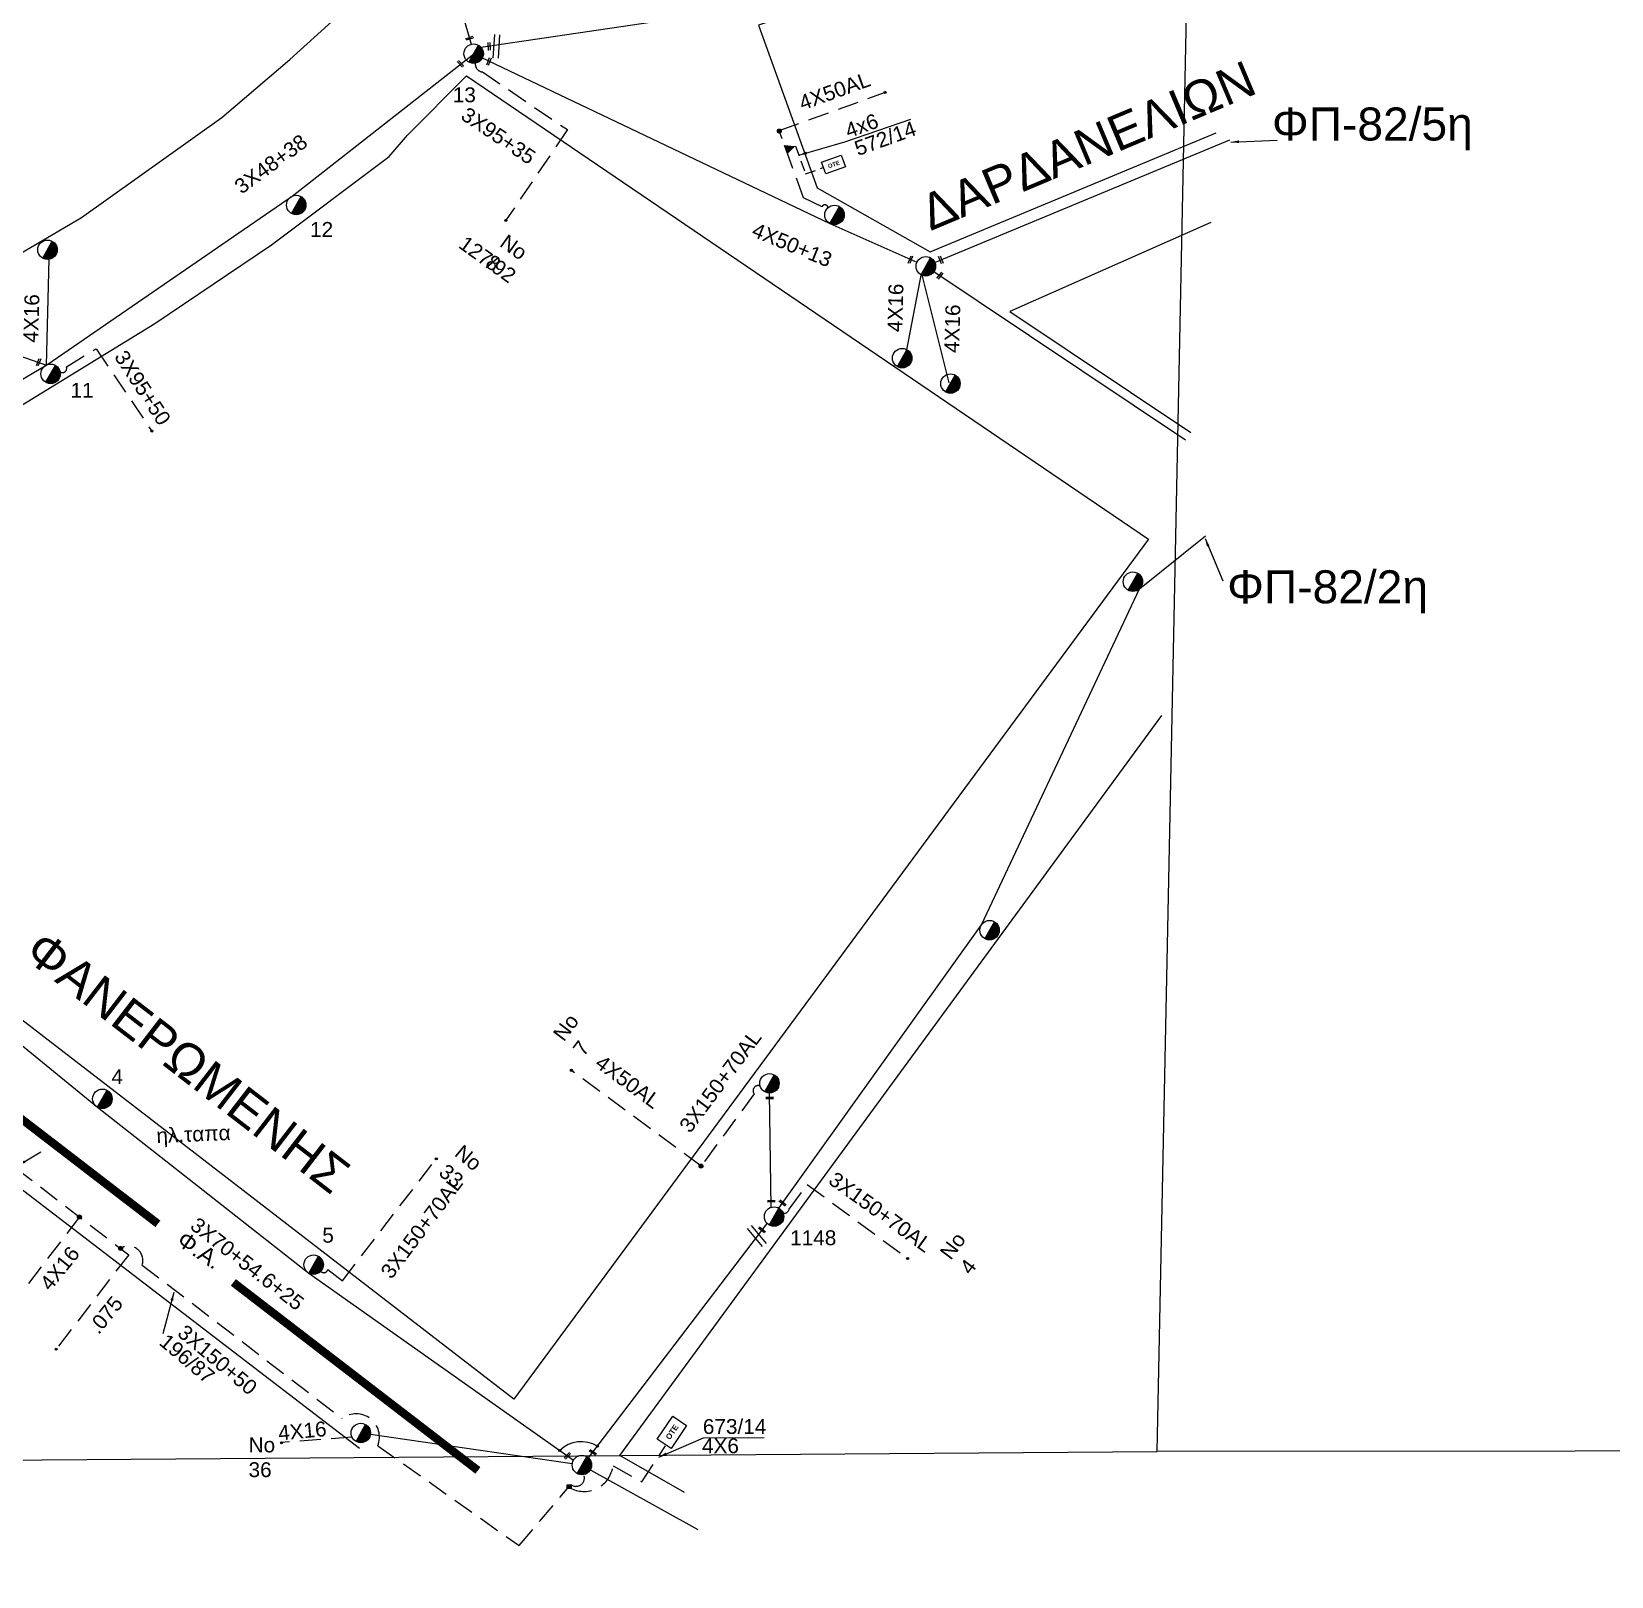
# Model space of a CAD drawing. Header units: millimetres. Extents: x 771 to 3391, y 686 to 1835.
# Drawn here: x 2738.9 to 2930.3, y 748.3 to 935.4 of the extents above; entities that cross this region are included whole.
import ezdxf

# ---------------------------------------------------------------- set-up
doc = ezdxf.new("R2010")
doc.units = ezdxf.units.MM
doc.linetypes.add('DASHED', pattern=[19.05, 12.7, -6.35])
for name, color, linetype in [('Pillar OTE', 7, 'Continuous'), ('Άγνωστα', 7, 'Continuous'), ('Γυμνά εναέρια ΧΤ (3Φ)   4x50CU', 7, 'Continuous'), ('Γυμνά εναέρια ΧΤ και ΦΟΠ (3Φ)   4x50+16AL', 7, 'Continuous'), ('Εναέρια παροχή ΧΤ 4x16', 7, 'SYN_LINE'), ('Επιγραφές - Σχήματα', 7, 'Continuous'), ('Καλωδια Χ.Τ 3x95+35', 7, 'DASHED'), ('Καλώδια ΧΤ   3x150+50CU', 7, 'DASHED'), ('Καλώδια ΧΤ   3x150+70AL', 7, 'DASHED'), ('Μηχανική τομή', 7, 'Continuous'), ('Στύλος ΦΜ', 7, 'Continuous'), ('Στύλος ΦΜ @ 1', 7, 'Continuous'), ('Συνδέσεις', 7, 'Continuous'), ('Συνεστραμμένα ΧΤ   3x70+54.6+25 AL', 7, 'SYN_LINE'), ('Τομή', 7, 'Continuous'), ('Υπόβαθρο ΔΕΗ', 7, 'Continuous'), ('Υπόγεια Καλώδια Δικτύου ΧΤ   .075', 7, 'DASHED'), ('Υπόγεια καλώδια Παροχών ΧΤ   4x16AL', 7, 'DASHED'), ('Υπόγεια καλώδια Παροχών ΧΤ   4x50AL', 7, 'DASHED'), ('Υπόγεια καλώδια Παροχών ΧΤ   4x6', 7, 'DASHED')]:
    doc.layers.add(name, color=color, linetype=linetype)
doc.styles.add('arial', font='ARIAL.TTF')
doc.styles.get("Standard").update_dxf_attribs({"font": 'ARIAL.TTF'})
doc.linetypes.add('SYN_LINE', pattern='A,0.5,-0.0001,["/\\/\\/\\/",Standard,S=0.1,R=0,X=0,Y=-0.05],-0.25', length=0.7501)
doc.dimstyles.new('ISO-25', dxfattribs={"dimtxt": 2.5, "dimasz": 2.5, "dimexe": 1.25, "dimexo": 0.625, "dimtad": 1, "dimtxsty": 'Standard', "dimcen": 2.5, "dimadec": 0, "dimazin": 0, "dimtfac": 1, "dimtmove": 0, "dimatfit": 3, "dimfxl": 1, "dimarcsym": 0})

# ---------------------------------------------------------------- blocks, each defined once
blk = doc.blocks.new('ΥΠΑΡΧΩΝ ΤΣΙΜΕΝΤΕΝΙΟΣ ΣΤΥΛΟΣ')
at = {"layer": 'Στύλος ΦΜ'}
blk.add_hatch(color=7, dxfattribs=at).paths.add_polyline_path([(-1.29, -2.28, 0.574793), (2.62, 0, 0.268822), (1.3, 2.27)])
at = {"layer": 'Στύλος ΦΜ', "color": 7}
blk.add_line((-1.29, -2.28), (1.3, 2.27), dxfattribs=at)
blk.add_circle((0, 0), 2.62, dxfattribs=at)
at = {"layer": 'Στύλος ΦΜ', "flags": 4}
for tag, p in [('ΑΡΙΘΜΟΣ', (-4.68, 8.05)), ('ΤΥΠΟΣ', (-4.91, 3.03))]:
    blk.add_attdef(tag, p, '', height=4, dxfattribs=at)
blk = doc.blocks.new('ΜΗΧΑΝΙΚΗ ΤΟΜΗ')
at = {"layer": 'Μηχανική τομή', "ltscale": 40}
for p, q in [((-1.89, 0.78), (1.89, 0.78)), ((1.89, 0), (-1.89, 0))]:
    blk.add_line(p, q, dxfattribs=at)
blk = doc.blocks.new('ΤΟΜΗ')
at = {"layer": 'Τομή', "ltscale": 40}
for p, q in [((-5.68, 0), (5.68, 0)), ((5.68, -2.33), (-5.68, -2.33))]:
    blk.add_line(p, q, dxfattribs=at)
blk = doc.blocks.new('_ΣΥΝΔΕΣΗ')
at = {"layer": 'Συνδέσεις', "linetype": 'SYN_LINE', "ltscale": 40}
blk.add_hatch(color=256, dxfattribs=at).paths.add_polyline_path([(0.5, -0.01, 1), (-0.5, -0.01, 1)])
at = {"layer": 'Συνδέσεις'}
blk.add_circle((0, -0.01), 0.5, dxfattribs=at)
blk = doc.blocks.new('PILLAR ΟΤΕ')
at = {"layer": 'Pillar OTE', "ltscale": 40}
blk.add_lwpolyline([(-3.31, 2.02), (3.39, 2.02), (3.39, -1.99), (-3.31, -1.99)], close=True, dxfattribs=at)
at = {"layer": 'Pillar OTE', "insert": (-1.81, 0.71), "char_height": 1.3575, "width": 109.961, "attachment_point": 1}
blk.add_mtext('{\\fArial|b1|i0|c161|p34;OTE}', dxfattribs=at)
blk = doc.blocks.new('TSONTA XT1')
at = {"ltscale": 40}
h = blk.add_hatch(color=256, dxfattribs=at)
h.dxf.hatch_style = 1
h.paths.add_polyline_path([(595.96, 2487.66), (597.07, 2488.77), (595.96, 2489.87), (594.85, 2488.77)])
blk.add_lwpolyline([(594.85, 2488.77), (595.96, 2489.87), (597.07, 2488.77), (595.96, 2487.66)], close=True, dxfattribs=at)

msp = doc.modelspace()

# ---------------------------------------------------------------- hatches: boundary and pattern name
at = {"layer": 'Pillar OTE', "ltscale": 40}
h = msp.add_hatch(color=256, dxfattribs=at)
h.dxf.hatch_style = 1
h.paths.add_polyline_path([(2830.47994, 920.64356), (2831.29557, 921.45026), (2830.14038, 921.56093)])

# ---------------------------------------------------------------- linework, layer by layer
at = {"color": 85, "const_width": 1}
for points in [[(2724.56707, 813.73521), (2754.20301, 790.95777)], [(2763.34081, 783.86235), (2792.97675, 761.08491)]]:
    msp.add_lwpolyline(points, dxfattribs=at)
at = {"layer": 'Pillar OTE', "ltscale": 40}
msp.add_lwpolyline([(2830.14038, 921.56093), (2831.29557, 921.45026), (2830.47994, 920.64356), (2830.14038, 921.56093)], dxfattribs=at)
at = {"layer": 'Γυμνά εναέρια ΧΤ (3Φ)   4x50CU', "color": 173, "linetype": 'Continuous', "ltscale": 0.2}
msp.add_lwpolyline([(2828.49994, 792.95372), (2828.32098, 806.79923)], dxfattribs=at)
at = {"layer": 'Γυμνά εναέρια ΧΤ και ΦΟΠ (3Φ)   4x50+16AL', "color": 2}
msp.add_lwpolyline([(2793.35001, 933.47404), (2824.60596, 938.08164), (2861.28183, 950.74175), (2880.9184, 957.4151)], dxfattribs=at)
at = {"layer": 'Γυμνά εναέρια ΧΤ και ΦΟΠ (3Φ)   4x50+16AL', "color": 1, "linetype": 'Continuous', "ltscale": 0.2}
for points in [[(2788.54049, 946.40347), (2792.14228, 933.82742)], [(2709.86747, 876.84953), (2740.76278, 895.0083), (2770.46399, 915.42583), (2792.46881, 932.69388), (2835.60696, 912.14173), (2846.17536, 907.42176)]]:
    msp.add_lwpolyline(points, dxfattribs=at)
at = {"layer": 'Γυμνά εναέρια ΧΤ και ΦΟΠ (3Φ)   4x50+16AL', "color": 151, "linetype": 'Continuous', "ltscale": 0.2}
for points in [[(2847.25302, 906.94019), (2884.09922, 922.27551)], [(2847.25302, 906.94019), (2878.70042, 885.93961)]]:
    msp.add_lwpolyline(points, dxfattribs=at)
at = {"layer": 'Γυμνά εναέρια ΧΤ και ΦΟΠ (3Φ)   4x50+16AL', "color": 173, "linetype": 'Continuous', "ltscale": 0.2}
msp.add_lwpolyline([(2829.44859, 792.85521), (2853.98817, 827.1687), (2873.14909, 867.87409), (2881.14848, 874.30658)], dxfattribs=at)
at = {"layer": 'Γυμνά εναέρια ΧΤ και ΦΟΠ (3Φ)   4x50+16AL', "color": 133, "linetype": 'Continuous', "ltscale": 0.2}
for points in [[(2806.38725, 762.59549), (2828.01763, 791.0133)], [(2779.9579, 765.49225), (2804.41235, 761.91074)]]:
    msp.add_lwpolyline(points, dxfattribs=at)
at = {"layer": 'Εναέρια παροχή ΧΤ 4x16', "color": 1, "ltscale": 20}
for points in [[(2740.69334, 894.97815), (2741.04121, 907.78587)], [(2844.96943, 896.83783), (2846.74407, 906.04742)], [(2846.74407, 906.04742), (2850.04062, 892.81362)]]:
    msp.add_lwpolyline(points, dxfattribs=at)
at = {"layer": 'Καλωδια Χ.Τ 3x95+35', "color": 1, "linetype": 'DASHED', "ltscale": 0.2}
msp.add_lwpolyline([(2792.77149, 931.87901, 0.539815517), (2793.54697, 930.47709), (2803.8276, 923.49145), (2796.41802, 912.5869)], format="xyb", dxfattribs=at)
at = {"layer": 'Καλώδια ΧΤ   3x150+50CU', "color": 1, "linetype": 'DASHED', "ltscale": 0.2}
msp.add_lwpolyline([(2742.3512, 894.14747, 0.730970604), (2743.12035, 894.75864), (2746.7053, 896.95327), (2753.44149, 887.02748)], format="xyb", dxfattribs=at)
at = {"layer": 'Καλώδια ΧΤ   3x150+50CU', "color": 133, "linetype": 'DASHED', "ltscale": 0.2}
msp.add_lwpolyline([(2749.67991, 787.97597, -0.710294137), (2752.30255, 785.9653), (2776.54897, 767.37656, -0.760276954), (2780.84479, 764.08312), (2797.97487, 751.98996), (2797.97487, 751.98996), (2804.23518, 759.37986, 0.783357126), (2805.79281, 760.58211)], format="xyb", dxfattribs=at)
at = {"layer": 'Καλώδια ΧΤ   3x150+70AL', "color": 1, "linetype": 'DASHED', "ltscale": 0.2}
msp.add_lwpolyline([(2835.39559, 914.03754, 0.826011794), (2834.67166, 914.14476), (2832.42779, 915.2138), (2829.48414, 923.38186)], format="xyb", dxfattribs=at)
at = {"layer": 'Καλώδια ΧΤ   3x150+70AL', "color": 173, "linetype": 'DASHED', "ltscale": 0.2}
for points in [[(2827.17127, 807.66053, 0.774005735), (2826.46342, 806.68421), (2820.01473, 797.9501)], [(2829.97129, 792.23194, 0.39905745), (2830.67624, 792.71945), (2832.88134, 795.72224), (2845.16171, 786.70415)]]:
    msp.add_lwpolyline(points, format="xyb", dxfattribs=at)
at = {"layer": 'Καλώδια ΧΤ   3x150+70AL', "color": 133, "linetype": 'DASHED', "ltscale": 0.2}
msp.add_lwpolyline([(2773.93222, 785.20072, 0.590051828), (2774.79949, 785.42457), (2776.55987, 784.06812), (2787.95719, 798.85942)], format="xyb", dxfattribs=at)
at = {"layer": 'Συνεστραμμένα ΧΤ   3x70+54.6+25 AL', "color": 1, "linetype": 'SYN_LINE', "ltscale": 15}
msp.add_lwpolyline([(2725.95464, 900.1059), (2740.69334, 894.97815)], dxfattribs=at)
at = {"layer": 'Συνεστραμμένα ΧΤ   3x70+54.6+25 AL', "color": 133, "linetype": 'SYN_LINE', "ltscale": 20}
for points in [[(2725.70533, 822.38027), (2746.8937, 805.07058), (2772.49816, 784.98834), (2804.55451, 762.32336), (2804.55451, 762.32336)], [(2805.57995, 761.73877), (2819.60808, 753.9182)]]:
    msp.add_lwpolyline(points, dxfattribs=at)
at = {"layer": 'Υπόβαθρο ΔΕΗ'}
for points in [[(887.18759, 748.25165), (2875.29445, 763.38266), (2895.53155, 1762.67838)], [(2899.29583, 1762.81833), (3390.67144, 1752.79437), (3381.94404, 763.79634), (2875.29445, 763.38266)], [(2689.34761, 885.14979), (2699.53395, 888.21008), (2710.29305, 893.42805), (2727.75709, 902.77365), (2744.92761, 912.85692), (2761.93478, 924.96097), (2770.19901, 931.97018), (2778.61918, 939.68031), (2624.83462, 1044.63278), (2689.34761, 885.14979)], [(2881.61181, 954.71767), (2826.97708, 936.15044), (2834.07993, 916.4414), (2847.77337, 908.68611), (2882.44875, 923.11794)], [(2710.13438, 875.43678), (2732.51458, 886.99574), (2738.35427, 890.51777), (2753.84392, 900.00019), (2767.95655, 909.54074), (2782.23358, 920.23345), (2784.43724, 922.81994), (2791.59912, 930.0291), (2874.22971, 873.88202), (2797.31105, 769.70324), (2725.87043, 824.75127), (2710.13438, 875.43678)], [(2837.43053, 922.01615), (2845.42285, 924.76756)], [(2881.7763, 912.24832), (2857.43515, 901.4664), (2879.38134, 886.81074)], [(2818.01146, 758.40565), (2810.17585, 762.88706), (2875.86006, 852.54803)], [(2698.4856, 761.91828), (2699.11415, 801.66824), (2719.05966, 809.4259), (2778.61483, 763.76738)], [(2820.30653, 765.02681), (2827.67621, 765.08071)]]:
    msp.add_lwpolyline(points, dxfattribs=at)
msp.add_arc((2805.51386, 760.81505), 3.75474, 58.583703, 134.3394199, dxfattribs=at)
at = {"layer": 'Υπόγεια Καλώδια Δικτύου ΧΤ   .075', "color": 133, "linetype": 'DASHED', "ltscale": 0.2}
msp.add_lwpolyline([(2736.93957, 797.74347), (2750.6642, 787.22135), (2741.8817, 775.76581)], dxfattribs=at)
at = {"layer": 'Υπόγεια καλώδια Παροχών ΧΤ   4x16AL', "color": 133, "linetype": 'DASHED', "ltscale": 0.2}
for points in [[(2744.70082, 791.79324), (2735.82756, 780.21932)], [(2777.73195, 765.10102), (2769.06942, 764.47651)]]:
    msp.add_lwpolyline(points, dxfattribs=at)
at = {"layer": 'Υπόγεια καλώδια Παροχών ΧΤ   4x50AL', "color": 1, "linetype": 'DASHED', "ltscale": 0.2}
msp.add_lwpolyline([(2829.48414, 923.38186), (2842.36882, 928.02531)], dxfattribs=at)
at = {"layer": 'Υπόγεια καλώδια Παροχών ΧΤ   4x50AL', "color": 173, "linetype": 'DASHED', "ltscale": 0.2}
msp.add_lwpolyline([(2820.01473, 797.9501), (2804.21553, 809.61518)], dxfattribs=at)
at = {"layer": 'Υπόγεια καλώδια Παροχών ΧΤ   4x6', "color": 1, "linetype": 'DASHED', "ltscale": 0.1}
msp.add_lwpolyline([(2831.29557, 921.45026), (2831.46529, 921.49687), (2832.67945, 918.12783), (2834.81136, 918.89614)], dxfattribs=at)
at = {"layer": 'Υπόγεια καλώδια Παροχών ΧΤ   4x6', "color": 133, "linetype": 'DASHED', "ltscale": 0.2}
msp.add_lwpolyline([(2804.28021, 758.89742, 0.512269724), (2809.35058, 761.63771), (2812.82539, 759.70053), (2815.72136, 764.07887)], format="xyb", dxfattribs=at)

# ---------------------------------------------------------------- block references
at = {"layer": 'Pillar OTE'}
for p, xscale, yscale, zscale, rotation in [((2836.05515, 919.25421), 0.3749999999999999, 0.3749999999999999, 0.3749999999999999, 19.8184042367668), ((2816.47576, 765.67302), 0.4999999999999999, 0.4999999999999999, 0.4999999999999999, 55.98998301452497)]:
    msp.add_blockref('PILLAR ΟΤΕ', p, dxfattribs=dict(at, xscale=xscale, yscale=yscale, zscale=zscale, rotation=rotation))
at = {"layer": 'Μηχανική τομή'}
for p, xscale, yscale, zscale, rotation in [((2791.99664, 934.46719), 0.2499999999999681, 0.2499999999999681, 0.2499999999999681, 17.4977112207492), ((2794.44243, 933.57366), 0.249999999999919, 0.249999999999919, 0.249999999999919, 92.57999214086337), ((2790.79027, 931.3907), 0.2500000000001928, 0.2500000000001928, 0.2500000000001928, 312.6268794242704), ((2794.39867, 931.70563), 0.249999999999919, 0.249999999999919, 0.249999999999919, 68.45138536945211), ((2845.48298, 907.70774), 0.249999999999919, 0.249999999999919, 0.249999999999919, 68.94494591123477), ((2849.15721, 907.75792), 0.249999999999919, 0.249999999999919, 0.249999999999919, 113.1895832777767), ((2849.04193, 905.74555), 0.249999999999919, 0.249999999999919, 0.249999999999919, 52.01208258331365), ((2739.83981, 895.2751), 0.249999999999919, 0.249999999999919, 0.249999999999919, 68.45138536945211), ((2828.33002, 806.0992), 0.249999999999919, 0.249999999999919, 0.249999999999919, 1.376975986633949), ((2828.53576, 793.59627), 0.249999999999919, 0.249999999999919, 0.249999999999919, 1.376975986633949), ((2829.95072, 793.55734), 0.249999999999919, 0.249999999999919, 0.249999999999919, 141.0151851312231), ((2827.46783, 790.30054), 0.249999999999919, 0.249999999999919, 0.249999999999919, 141.015185131223), ((2803.89795, 762.79264), 0.249999999999919, 0.249999999999919, 0.249999999999919, 48.20581821894722), ((2806.84448, 763.1962), 0.2500000000001928, 0.2500000000001928, 0.2500000000001928, 324.6262724647312)]:
    msp.add_blockref('ΜΗΧΑΝΙΚΗ ΤΟΜΗ', p, dxfattribs=dict(at, xscale=xscale, yscale=yscale, zscale=zscale, rotation=rotation))
at = {"layer": 'Στύλος ΦΜ @ 1', "ltscale": 40}
ref = msp.add_blockref('ΥΠΑΡΧΩΝ ΤΣΙΜΕΝΤΕΝΙΟΣ ΣΤΥΛΟΣ', (2792.46655, 932.69517), dxfattribs=dict(at, xscale=0.4499999999998181, yscale=0.4499999999998181, zscale=0.4499999999998181))
ref.add_attrib('ΤΥΠΟΣ', '13', (2789.93385, 926.81229), dxfattribs={"layer": 'Στύλος ΦΜ', "height": 1.8, "flags": 4})
ref = msp.add_blockref('ΥΠΑΡΧΩΝ ΤΣΙΜΕΝΤΕΝΙΟΣ ΣΤΥΛΟΣ', (2770.9687, 914.36169), dxfattribs=dict(at, xscale=0.4499999999998181, yscale=0.4499999999998181, zscale=0.4499999999998181))
ref.add_attrib('ΤΥΠΟΣ', '12', (2772.6404, 910.50456), dxfattribs={"layer": 'Στύλος ΦΜ', "height": 1.8, "flags": 4})
at = {"layer": 'Στύλος ΦΜ @ 1', "ltscale": 40, "xscale": 0.4499999999998181, "yscale": 0.4499999999998181, "zscale": 0.4499999999998181}
for p in [(2836.18799, 913.1662), (2740.82539, 908.9437), (2847.25075, 906.94148), (2844.38387, 895.81594), (2850.23645, 892.73663), (2872.34656, 868.73612), (2854.97339, 826.52335), (2828.30575, 807.9769), (2778.78747, 765.62352), (2805.57769, 761.74007)]:
    msp.add_blockref('ΥΠΑΡΧΩΝ ΤΣΙΜΕΝΤΕΝΙΟΣ ΣΤΥΛΟΣ', p, dxfattribs=at)
at = {"layer": 'Στύλος ΦΜ @ 1', "ltscale": 40}
ref = msp.add_blockref('ΥΠΑΡΧΩΝ ΤΣΙΜΕΝΤΕΝΙΟΣ ΣΤΥΛΟΣ', (2741.19691, 893.91346), dxfattribs=dict(at, xscale=0.4499999999998181, yscale=0.4499999999998181, zscale=0.4499999999998181))
ref.add_attrib('ΤΥΠΟΣ', '11', (2743.61544, 891.02192), dxfattribs={"layer": 'Στύλος ΦΜ', "height": 1.8, "flags": 4})
ref = msp.add_blockref('ΥΠΑΡΧΩΝ ΤΣΙΜΕΝΤΕΝΙΟΣ ΣΤΥΛΟΣ', (2747.47473, 806.09505), dxfattribs=dict(at, xscale=0.4499999999998181, yscale=0.4499999999998181, zscale=0.4499999999998181))
ref.add_attrib('ΤΥΠΟΣ', '4', (2748.57656, 807.88297), dxfattribs={"layer": 'Στύλος ΦΜ', "height": 1.8, "flags": 4})
ref = msp.add_blockref('ΥΠΑΡΧΩΝ ΤΣΙΜΕΝΤΕΝΙΟΣ ΣΤΥΛΟΣ', (2828.86303, 791.83332), dxfattribs=dict(at, xscale=0.4499999999998181, yscale=0.4499999999998181, zscale=0.4499999999998181))
ref.add_attrib('ΤΥΠΟΣ', '1148', (2830.81228, 788.36887), dxfattribs={"layer": 'Στύλος ΦΜ', "height": 1.8, "flags": 4})
ref = msp.add_blockref('ΥΠΑΡΧΩΝ ΤΣΙΜΕΝΤΕΝΙΟΣ ΣΤΥΛΟΣ', (2773.0792, 786.01281), dxfattribs=dict(at, xscale=0.4499999999998181, yscale=0.4499999999998181, zscale=0.4499999999998181))
ref.add_attrib('ΤΥΠΟΣ', '5', (2774.12298, 788.67603), dxfattribs={"layer": 'Στύλος ΦΜ', "height": 1.8, "flags": 4})
at = {"layer": 'Συνδέσεις'}
for p, xscale, yscale, zscale in [((2842.32746, 928.0104), 0.25, 0.25, 0.25), ((2829.50391, 923.32702), 0.4777242751394019, 0.4777242751394019, 0.4777242751394019), ((2796.36203, 912.50451), 0.25, 0.25, 0.25), ((2753.46884, 886.98717), 0.25, 0.25, 0.25), ((2804.30591, 809.54845), 0.25, 0.25, 0.25), ((2787.93731, 798.83361), 0.25, 0.25, 0.25), ((2820.01473, 797.9501), 0.4777242751394019, 0.4777242751394019, 0.4777242751394019), ((2744.70082, 791.79324), 0.4777242751394019, 0.4777242751394019, 0.4777242751394019), ((2749.67991, 787.97597), 0.4777242751394019, 0.4777242751394019, 0.4777242751394019), ((2845.04743, 786.75583), 0.25, 0.25, 0.25), ((2741.8817, 775.76581), 0.25, 0.25, 0.25), ((2769.1892, 764.4411), 0.25, 0.25, 0.25), ((2807.47103, 764.01935), 0.25, 0.25, 0.25), ((2802.88965, 763.50048), 0.25, 0.25, 0.25)]:
    msp.add_blockref('_ΣΥΝΔΕΣΗ', p, dxfattribs=dict(at, xscale=xscale, yscale=yscale, zscale=zscale))
at = {"layer": 'Συνδέσεις', "xscale": 0.3075184835441075, "yscale": 0.3075184835441075, "zscale": 0.3075184835441075, "rotation": 47.26439716786789}
msp.add_blockref('TSONTA XT1', (3241.79875, 105.14634), dxfattribs=at)
at = {"layer": 'Τομή', "xscale": 0.2500000000000557, "yscale": 0.2500000000000557, "zscale": 0.2500000000000557}
for p, rotation in [((2795.51988, 933.54748), 266.3054486218056), ((2826.99222, 789.66612), 310.1753973558997)]:
    msp.add_blockref('ΤΟΜΗ', p, dxfattribs=dict(at, rotation=rotation))

# ---------------------------------------------------------------- texts
at = {"ltscale": 40, "char_height": 4, "attachment_point": 1, "style": 'arial'}
for s, insert, width, rotation in [('{\\H1.083x;ΔAPΔANEΛIΩN}', (2846.12844, 915.182), 67.4273804, 22.857698), ('{\\H1.083x;ΦANEPΩMENHΣ}', (2740.37838, 826.7739), 50.2149778, 322.3377366)]:
    msp.add_mtext(s, dxfattribs=dict(at, insert=insert, width=width, rotation=rotation))
at = {"layer": 'Άγνωστα', "color": 7, "char_height": 1.8, "attachment_point": 1}
for s, gutter_width, insert, rotation in [('3X95+35', 12.5, (2791.77521, 926.34814), 325.9089118), ('3X48+38', 12.5, (2763.27265, 917.05968), 36.3206318), ('4X50+13', 12.5, (2826.70149, 912.30018), 337.6651638), ('127/92', 2.33163, (2791.55262, 910.75625), 324.2696748), ('3X95+50', 12.5, (2750.36193, 896.96834), 302.9652885), ('4X50AL', 12.5, (2808.09784, 811.54277), 323.7017249), ('3X70+54.6+25', 12.5, (2759.0794, 791.88199), 322.1769239), ('196/87', 12.5, (2755.39193, 777.78516), 319.9291488), ('3X150+50', 12.5, (2757.59812, 778.89002), 319.9291488)]:
    msp.add_mtext_dynamic_manual_height_columns(s, width=1.8, gutter_width=gutter_width, heights=[0.04535], dxfattribs=dict(at, insert=insert, rotation=rotation))
at = {"layer": 'Άγνωστα', "color": 7}
note = msp.add_mtext_dynamic_manual_height_columns('No ', width=1.8, gutter_width=2.33163, heights=[0.04535, 0], dxfattribs=dict(at, insert=(2793.1949, 913.33548), char_height=1.8, attachment_point=1, rotation=324.2696748))
for column, words in zip(note.columns.linked_columns, ['8']):
    column.text = words
note = msp.add_mtext_dynamic_manual_height_columns('ηλ.ταπα\\P', width=1.8, gutter_width=12.5, heights=[0.04535, 0], dxfattribs=dict(at, insert=(2739.69642, 801.92891), char_height=1.8, attachment_point=1, rotation=2.4309439))
for column, words in zip(note.columns.linked_columns, ['\\P']):
    column.text = words
note = msp.add_mtext_dynamic_manual_height_columns('No ', width=1.8, gutter_width=1.93923, heights=[0.04535, 0], dxfattribs=dict(at, insert=(2788.27836, 803.05326), char_height=1.8, attachment_point=1, rotation=320.4577143))
for column, words in zip(note.columns.linked_columns, ['33']):
    column.text = words
note = msp.add_mtext_dynamic_manual_height_columns('No ', width=1.8, gutter_width=1.92719, heights=[0.04535, 0], dxfattribs=dict(at, insert=(2761.46721, 765.08568), char_height=1.8, attachment_point=1, rotation=359.8988373))
for column, words in zip(note.columns.linked_columns, ['36']):
    column.text = words
at = {"layer": 'Εναέρια παροχή ΧΤ 4x16', "color": 7, "char_height": 1.8, "attachment_point": 1, "rotation": 88.409064}
for insert in [(2842.58519, 899.00063), (2737.88787, 897.72249), (2849.47633, 896.47553)]:
    msp.add_mtext_dynamic_manual_height_columns('4X16', width=1.8, gutter_width=12.5, heights=[0.04535], dxfattribs=dict(at, insert=insert))
at = {"layer": 'Επιγραφές - Σχήματα', "ltscale": 0.2, "char_height": 4, "width": 19.6718533, "attachment_point": 1}
for s, insert in [('ΦΠ-82/5η', (2889.1903, 926.17625)), ('ΦΠ-82/2η', (2883.762, 870.11621))]:
    msp.add_mtext(s, dxfattribs=dict(at, insert=insert))
at = {"layer": 'Επιγραφές - Σχήματα', "color": 85, "linetype": 'Continuous', "insert": (2757.45899, 790.21857), "char_height": 2.019182, "width": 8.1175664, "attachment_point": 1, "rotation": 325.6883755}
msp.add_mtext('Φ.Α.', dxfattribs=at)
at = {"layer": 'Καλώδια ΧΤ   3x150+70AL', "color": 7}
note = msp.add_mtext_dynamic_manual_height_columns('No ', width=1.8, gutter_width=1.7149, heights=[0.04535, 0], dxfattribs=dict(at, insert=(2799.84421, 811.19597), char_height=1.8, attachment_point=1, rotation=53.1633217))
for column, words in zip(note.columns.linked_columns, ['7']):
    column.text = words
at = {"layer": 'Καλώδια ΧΤ   3x150+70AL', "color": 7, "char_height": 1.8, "attachment_point": 1}
for insert, rotation in [((2817.25269, 802.91821), 53.1633217), ((2836.36429, 797.39293), 324.1824203), ((2781.06394, 785.23327), 53.1633217)]:
    msp.add_mtext_dynamic_manual_height_columns('3X150+70AL', width=1.8, gutter_width=12.5, heights=[0.04535], dxfattribs=dict(at, insert=insert, rotation=rotation))
at = {"layer": 'Καλώδια ΧΤ   3x150+70AL', "color": 7}
note = msp.add_mtext_dynamic_manual_height_columns('No ', width=1.8, gutter_width=1.92719, heights=[0.04535, 0], dxfattribs=dict(at, insert=(2846.59295, 784.5647), char_height=1.8, attachment_point=1, rotation=53.1633217))
for column, words in zip(note.columns.linked_columns, ['4']):
    column.text = words
at = {"layer": 'Υπόγεια Καλώδια Δικτύου ΧΤ   .075', "color": 7, "char_height": 1.8, "attachment_point": 1}
for s, insert, rotation in [('\\pt1.8;4X16', (2739.7599, 783.85847), 51.1045311), ('.075', (2745.62371, 778.58427), 51.1045311), ('\\pt1.8;4X16', (2768.69458, 766.49509), 5.4782772), ('673/14', (2820.23455, 767.30403), 0.054824), ('\\pt1.8;4X6', (2820.13031, 764.97056), 0.054824)]:
    msp.add_mtext_dynamic_manual_height_columns(s, width=1.8, gutter_width=12.5, heights=[0.04535], dxfattribs=dict(at, insert=insert, rotation=rotation))
at = {"layer": 'Υπόγεια καλώδια Παροχών ΧΤ   4x50AL', "color": 7, "char_height": 1.8, "attachment_point": 1, "rotation": 19.8434614}
for s, insert in [('4X50AL', (2831.68392, 927.49902)), ('4x6', (2837.26893, 924.13785)), ('572/14', (2838.40996, 921.97709))]:
    msp.add_mtext_dynamic_manual_height_columns(s, width=1.8, gutter_width=12.5, heights=[0.04535], dxfattribs=dict(at, insert=insert))

# ---------------------------------------------------------------- leaders
at = {"layer": 'Επιγραφές - Σχήματα', "ltscale": 40}
for points in [[(2831.86018, 920.40114), (2837.43053, 922.01615)], [(2884.19637, 921.99139), (2889.81371, 922.20761)], [(2881.08272, 873.96755), (2883.24903, 868.86035)], [(2737.20907, 797.98618), (2740.01128, 799.65892)], [(2756.15197, 782.63841), (2754.80061, 777.65027)], [(2814.88256, 762.70327), (2820.30653, 765.02681)]]:
    msp.add_leader(points, dimstyle='ISO-25', override={"dimasz": 1, "dimtad": 0}, dxfattribs=at)

doc.saveas('drawing.dxf')
